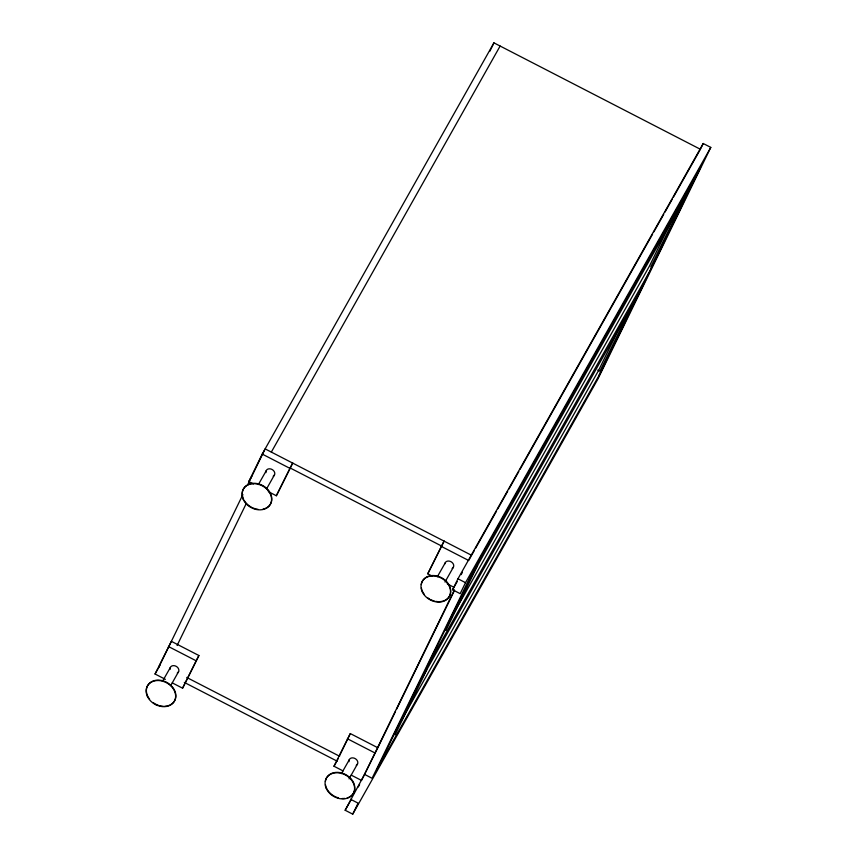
<?xml version="1.0" encoding="UTF-8"?>
<svg xmlns="http://www.w3.org/2000/svg" width="857" height="857" viewBox="0 0 857 857"><rect width="100%" height="100%" fill="white"/><g stroke="black" fill="none" stroke-linecap="round" stroke-linejoin="round"><path stroke-width="1.29" d="M165.38 679.333L155.053 674.009L171.368 641.336L198.899 655.519L182.584 688.192L172.257 682.879M253.415 483.937L248.83 481.57L262.221 454.081L493.932 42.85L700.405 149.279L673.527 196.971M158.556 667.635L242.885 494.564M247.577 484.944L265.145 448.897L471.607 555.315L474.232 550.665M177.099 645.471L246.152 503.766M489.84 51.259L493.932 42.85M182.584 688.192L198.899 655.519M276.35 495.753L292.676 463.08L276.35 495.753L268.327 491.618M343.164 770.968L333.994 766.244L350.309 733.571L377.83 747.754L361.515 780.427L351.199 775.114M427.761 573.804L444.076 541.131L427.761 573.804L432.357 576.172M336.908 761.059L338.076 758.67M339.243 756.281L350.309 733.571M710.785 147.404L465.522 582.674L460.166 593.665L452.592 589.766L457.959 578.775L703.222 143.505L710.785 147.404L597.993 378.88L352.73 814.15L345.157 810.251L364.943 773.646M454.36 590.034L364.536 774.374L372.099 778.285L474.178 568.802M377.958 747.497L395.505 711.492M396.673 709.093L454.574 590.269M352.73 814.15L358.087 803.148L350.513 799.249M376.769 769.993L478.849 560.51M395.077 734.792L426.765 669.778M445.919 630.463L477.595 565.449M700.533 149L703.222 143.505M623.896 318.515L598.55 370.524L401.579 720.094M675.316 212.997L649.392 266.195L453.728 613.441M631.609 306.217L599.932 371.231L597.768 370.117M650.774 266.902L682.451 201.888M649.167 272.462L598.732 375.966L377.53 768.547M598.679 376.169L700.758 166.686M248.83 481.57L251.744 476.385M271.337 452.089L500.134 46.042M258.375 484.548L266.731 469.872A4.649 3.664 29.4 0 1 272.397 469.668A4.649 3.664 29.4 0 1 274.529 474.767L266.709 488.64M155.053 674.009L157.967 668.824M158.631 667.667L159.938 665.332M162.455 681.379L170.811 666.714A4.649 3.664 29.4 0 1 176.478 666.5A4.649 3.664 29.4 0 1 178.61 671.609L170.789 685.482M155.535 704.593L155.76 704.197A15.49 12.223 29.4 0 0 158.556 705.375M437.316 576.782L445.661 562.106A4.649 3.664 29.4 0 1 451.339 561.903A4.649 3.664 29.4 0 1 453.471 567.002L444.997 582.032M333.994 766.244L336.33 762.098M341.397 773.614L349.742 758.948A4.649 3.664 29.4 0 1 355.419 758.734A4.649 3.664 29.4 0 1 357.551 763.833L349.078 778.874M471.029 556.354L468.693 560.499L441.162 546.316M475.539 548.341L496.524 511.104M497.831 508.779L507.665 491.329M508.972 489.004L518.806 471.554M520.124 469.218L652.552 234.207M653.859 231.883L663.693 214.432M665 212.097L672.209 199.306M452.592 589.766L457.188 581.624M461.12 574.64L462.437 572.315M478.806 560.714L700.008 168.133L649.563 271.637L427.964 665.043M469.422 579.953L690.624 187.383M451.103 618.101L452.421 615.765M345.157 810.251L351.059 799.774M358.269 786.972L359.586 784.648M418.58 684.282L639.793 291.712M274.529 474.767L273.994 475.56A4.649 3.664 29.4 0 1 273.212 476.171M178.61 671.609L178.074 672.402A4.649 3.664 29.4 0 1 177.292 673.002M453.471 567.002L452.935 567.795A4.649 3.664 29.4 0 1 452.153 568.405M357.551 763.833L357.015 764.637A4.649 3.664 29.4 0 1 356.233 765.237M290.255 468.029L441.944 546.22M262.221 454.081L289.752 468.265M457.959 578.775L465.522 582.674M447.268 583.853L454.146 587.399M168.443 646.521L195.974 660.704M347.385 738.745L374.916 752.939M186.719 677.458L339.597 756.249M184.309 682.408L337.187 761.198M170.082 669.456A4.649 3.664 29.4 0 1 170.275 667.507M149.6 699.173A15.49 12.223 29.4 0 1 153.649 680.812A15.49 12.223 29.4 0 1 174.807 690.817A15.49 12.223 29.4 0 1 164.619 706.275M163.366 706.275A15.49 12.223 29.4 0 1 159.509 705.654M154.881 703.715A15.49 12.223 29.4 0 1 153.178 702.601M266.002 472.614A4.649 3.664 29.4 0 1 266.195 470.675M243.517 499.117A15.49 12.223 29.4 0 1 251.09 483.573A15.49 12.223 29.4 0 1 270.566 493.6A15.49 12.223 29.4 0 1 262.981 509.154M258 509.326A15.49 12.223 29.4 0 1 252.59 507.794M251.679 507.355A15.49 12.223 29.4 0 1 244.084 500.22M444.879 563.842A4.649 3.664 29.4 0 1 445.137 562.899M421.29 584.592A15.49 12.223 29.4 0 1 437.166 576.022A15.49 12.223 29.4 0 1 450.728 591.876A15.49 12.223 29.4 0 1 435.645 601.357M434.36 601.057A15.49 12.223 29.4 0 1 430.621 599.589M429.732 599.107A15.49 12.223 29.4 0 1 428.029 597.993M424.451 594.576A15.49 12.223 29.4 0 1 422.458 591.351M421.987 590.227A15.49 12.223 29.4 0 1 421.376 587.945M349.013 761.691A4.649 3.664 29.4 0 1 349.217 759.741M325.371 781.423A15.49 12.223 29.4 0 1 348.274 776.238A15.49 12.223 29.4 0 1 347.16 797.942M344.803 798.413A15.49 12.223 29.4 0 1 342.297 798.499M338.44 797.888A15.49 12.223 29.4 0 1 325.456 784.787M147.372 696.355A15.49 12.223 29.4 0 0 172.803 703.297A15.49 12.223 29.4 0 0 162.509 681.144A15.49 12.223 29.4 0 0 147.372 696.355M243.292 499.524A15.49 12.223 29.4 0 0 268.723 506.466A15.49 12.223 29.4 0 0 258.428 484.301A15.49 12.223 29.4 0 0 243.292 499.524M422.233 591.759A15.49 12.223 29.4 0 0 447.665 598.7A15.49 12.223 29.4 0 0 437.359 576.536A15.49 12.223 29.4 0 0 422.233 591.759M326.313 788.59A15.49 12.223 29.4 0 0 351.745 795.532A15.49 12.223 29.4 0 0 341.45 773.378A15.49 12.223 29.4 0 0 326.313 788.59"/></g></svg>
